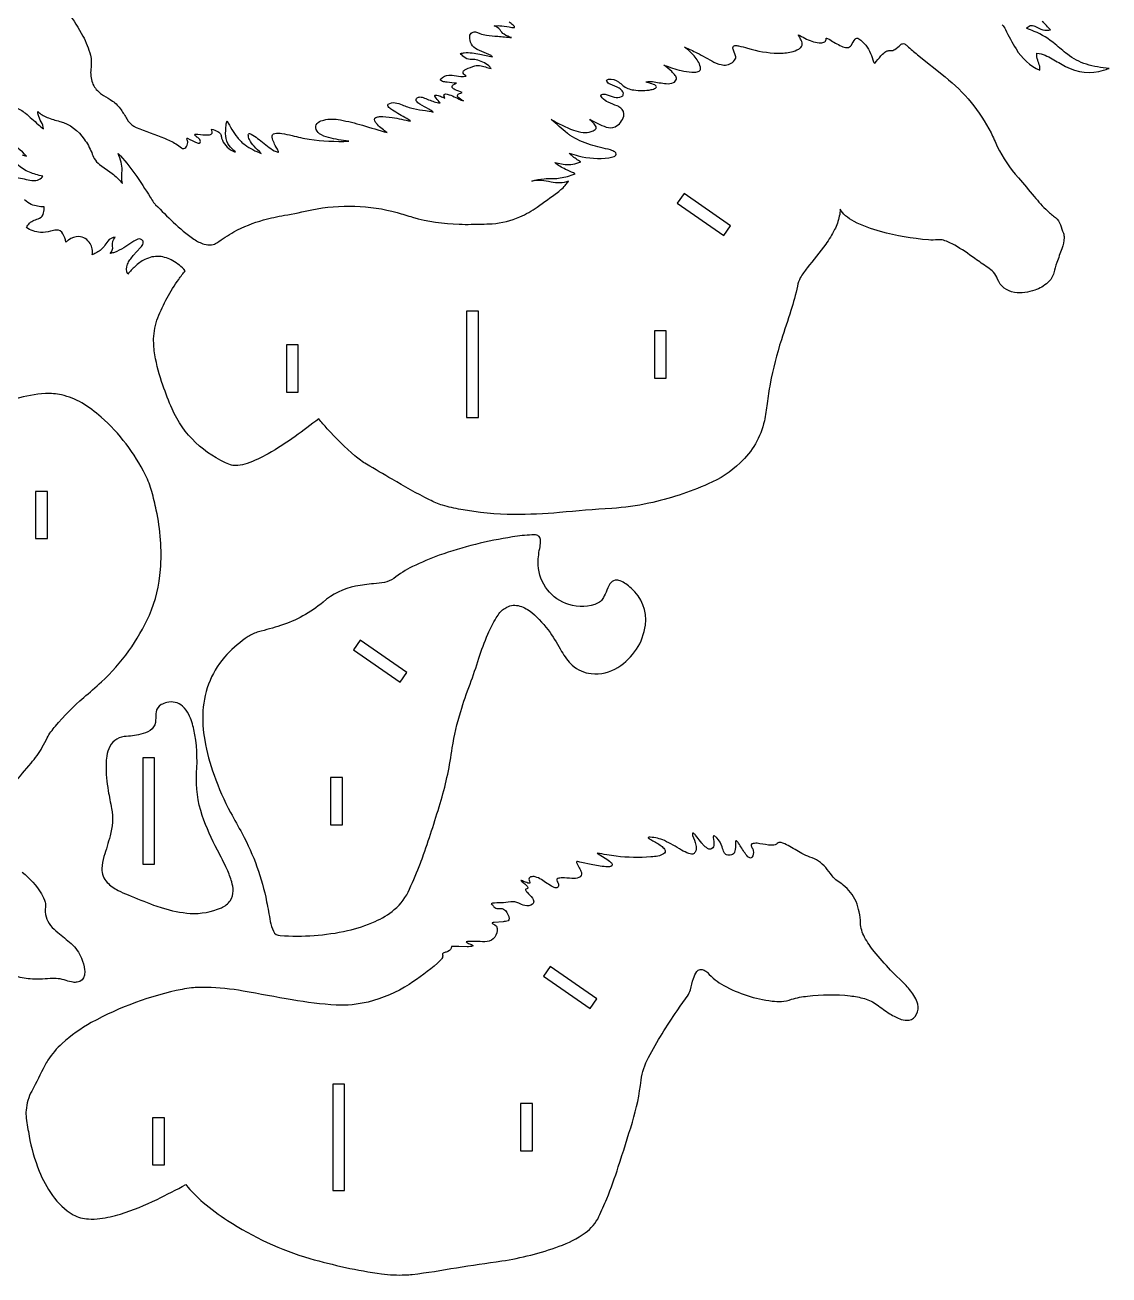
# Model space of a CAD drawing. Extents: x -349 to 884, y -1068 to 199.
# Drawn here: x 334 to 884, y -1022 to -388 of the extents above; entities that cross this region are included whole.
import ezdxf

# ---------------------------------------------------------------- set-up
doc = ezdxf.new("R2010")
doc.units = 0
doc.header["$MEASUREMENT"] = 0
doc.layers.get('0').update_dxf_attribs({"linetype": 'CONTINUOUS'})

msp = doc.modelspace()

# ---------------------------------------------------------------- linework, layer by layer
for points in [[(346.79, -370.86, -0.062914), (363.05, -393.43, -0.058332), (366.87, -403.18, -0.099164), (367.04, -410.19, 0.103533), (367.86, -417.22, 0.140257), (371.55, -422.16, 0.029737), (373.51, -423.58, -0.015987), (378.04, -426.45, -0.094122), (382.43, -430.87, -0.005943), (385.36, -435.51, 0.100119), (388.86, -439.24, 0.046237), (390.15, -439.93, 0.002267), (404.4, -445.35, -0.033131), (410.28, -448.17, -0.051798), (413.07, -450.25, 0.213799), (414.2, -450.6, 0.213799), (415.22, -449.99, 0.148099), (416.31, -447.56, 0.152188), (415.75, -445.77, -0.379491), (415.78, -445.37, -0.379491), (416.17, -445.35, 0.009174), (421, -447.71, 0.124278), (422.15, -447.82, 0.342933), (422.72, -446.98, 0.191868), (422.34, -445.97, 0.049565), (420.93, -444.74, -0.047162), (419.84, -443.68, -0.289028), (419.79, -443.44, -0.289028), (419.98, -443.3, -0.114654), (421.38, -443.23, 0.045265), (426.53, -443.63, 0.102969), (428.16, -443.26, 0.299152), (428.69, -442.12, 0.013671), (428.27, -440.69, -0.042839), (431.57, -441.94, -0.060695), (432.59, -442.67, -0.094654), (433.06, -443.42, -0.048836), (433.46, -445.3, 0.204812), (438.93, -451.75, 0.054021), (440.48, -452.26, -0.068101), (437.24, -449.02, -0.139774), (435.55, -444.24, -0.03706), (435.7, -438.61, -0.059924), (436.21, -436.5, 0.040194), (441.5, -444.91, 0.067194), (445.38, -448.75, 0.05731), (453.55, -453.02, -0.005062), (449.96, -449.38, -0.066935), (447.59, -446, -0.103195), (447.02, -443.52, -0.227352), (447.22, -443.09, -0.227352), (447.68, -442.98, -0.100671), (448.53, -443.27, -0.034787), (451.73, -445.38, -0.004583), (458.42, -450.6, 0.075387), (462.06, -452.46, 0.307112), (462.4, -452.41), (462.4, -452.23, 0.075082), (461.49, -450.43, -0.062919), (460.11, -447.66, -0.061802), (459.07, -444.81, -0.205085), (459.33, -443.56, -0.205085), (460.42, -442.89, -0.081533), (464.02, -442.89, -0.021859), (469.25, -443.99, 0.013631), (477.91, -445.84, 0.044111), (497.98, -446.84, -0.031786), (487.74, -445.01, -0.088971), (483.17, -443.03, -0.200095), (481.28, -440.05, -0.265759), (482.51, -437.25, -0.122597), (485.38, -436.07, -0.107484), (493.75, -436.01, -0.025718), (504.95, -438.72, 0.00258), (517.58, -442.46, -0.059496), (512.53, -438.38, -0.033599), (511.48, -437.06, -0.130212), (511.11, -435.75, -0.2852), (511.81, -434.82, -0.113283), (513.65, -434.34, -0.050689), (520.1, -434.78, -0.014936), (529.42, -436.67, 0.039854), (527.46, -435.29, -0.014219), (520.17, -431.05, -0.030611), (518.43, -429.73, -0.14706), (517.77, -428.62, -0.292606), (518.09, -428.04, -0.171869), (521.57, -427.28, -0.085554), (525.05, -428.34, 0.059713), (530.84, -430.22, 0.022334), (536.89, -431.31, -0.011017), (540.89, -432, 0.047823), (538.65, -430.58, -0.003144), (534.12, -428.04, -0.138174), (532.3, -426.29, -0.286144), (532.47, -425.16, -0.22972), (533.83, -424.39, -0.115476), (535.83, -424.68, -0.00288), (541.32, -426.83, 0.083657), (544.43, -427.43, -0.026016), (542.36, -425, -0.068845), (541.71, -423.89, -0.241278), (541.82, -423.53, -0.241278), (542.18, -423.4, -0.071332), (544.55, -424.01, 0.010022), (546.81, -424.91, -0.05982), (546.36, -423.71, -0.232117), (546.53, -423.07, -0.232117), (547.14, -422.81, -0.07067), (550.65, -423.84, -0.013422), (554, -425.42, 0.02514), (556.26, -426.37, -0.105502), (553.38, -424.43, -0.211263), (553.17, -423.65, -0.211263), (553.6, -422.97, -0.076334), (554.25, -422.62, 0.010483), (555.63, -422.17, -0.010249), (552.01, -420.69, -0.097064), (550.55, -419.54, -0.316137), (550.62, -418.62, -0.122688), (551.4, -417.97, -0.016417), (552.68, -417.42, -0.009987), (547.91, -416.92, -0.019581), (545.56, -416.5, -0.220645), (544.62, -415.8, -0.321581), (544.75, -415.19, -0.181691), (548.75, -413.32, -0.054661), (550.46, -413.32, 0.01004), (554.93, -413.92, 0.074015), (557.65, -413.78, -0.107867), (556.18, -412.31, -0.28628), (556.32, -411.12, -0.120918), (557.55, -410.28, -0.032746), (562.09, -408.54, -0.098557), (564.44, -408.47, -0.049338), (567.37, -409.14, 0.016745), (570.28, -409.99, 0.079377), (569.11, -408.63, 0.120699), (562.73, -405.52, 0.046), (559.63, -405.3, -0.177181), (556.37, -404.05, -0.030727), (554.74, -402.36, -0.06712), (556.68, -401.9, -0.06669), (564.56, -402.59, -0.0055), (570.96, -404.07, 0.17931), (570.56, -403.6, 0.055045), (569.19, -402.76), (563.25, -400.29, -0.30139), (559.42, -393.58, -0.228758), (560.66, -391.68, -0.228758), (562.91, -391.46, -0.04985), (564.53, -392.13, 0.05598), (567.87, -393.07, 0.019248), (573.64, -393.57, -0.005348), (580.68, -394.25, -0.079875), (576.85, -392.56, -0.10428), (574.84, -390.31, 0.147189), (571.85, -388.27, -0.057069), (575.74, -388.26, -0.017), (580.74, -389.06, 0.051443), (581.94, -389.12, 0.29632), (582.17, -388.94, 0.29632), (582.1, -388.66, 0.037765), (581.5, -387.96, 0.028005), (579.45, -386.24, -0.167583)], [(829.79, -387.68, -0.056901), (831.38, -390.1, 0.017157), (836.78, -400.01, 0.153707), (848.91, -410.81, 0.085267), (848.79, -408.8, 0.025165), (847.77, -405.74, -0.092548), (847.37, -402.16, -0.092089), (851.61, -403.16, -0.021183), (855.09, -404.94, 0.010579), (861.94, -408.88, 0.201652), (881.19, -410.84, 0.027257), (883.98, -409.85, -0.053648), (872.48, -407.76, -0.089483), (862.84, -402.71, -0.011446), (856.66, -397.54, 0.07039), (846.03, -391.05, 0.007774), (842.06, -389.49, -0.141841), (844.03, -388.15, -0.165205), (846.29, -388.46, 0.063243), (850.45, -390.27, 0.121413), (854.36, -390.27, 0.015461), (850.12, -386.13, 0.086539)], [(328.72, -429.5, -0.072777), (333.86, -432.66, -0.014963), (340.36, -438.36, 0.011762), (342.99, -440.6, 0.165033), (341.79, -436.93, -0.068673), (340.34, -433.34, -0.044798), (340.15, -431.73, 0.102017), (344.83, -434.71, 0.02851), (351.33, -436.74, -0.17229), (363.71, -445.76, -0.056944), (367.52, -452.64, 0.022461), (368.81, -455.62, 0.094004), (371.5, -458.59), (377.89, -463.19, -0.057629), (383.08, -468.28, -0.080316), (382.92, -461.6, 0.081203), (382.42, -457.54, 0.019326), (380.95, -453.04, -0.040654), (389.38, -463.37, -0.018943), (397.19, -475.31, 0.016204), (398.95, -477.9, 0.026025), (399.97, -479.09, 0.005679), (408.92, -487.97, 0.041082), (419.4, -496.55, 0.069521), (424.65, -499.12, 0.090339), (428.41, -499.46, 0.105534), (431.05, -498.4, -0.019667), (439.75, -492.85, -0.060024), (454.78, -486.81, -0.026905), (465.34, -484.46, 0.006897), (479.35, -481.66, -0.11844), (522.59, -483.06, -0.007857), (530.43, -485.45, 0.061216), (554.05, -488.98, 0.012749), (560.12, -489.03, 0.008183), (570.8, -488.7, 0.089349), (584.93, -485.2, 0.051451), (593.68, -480.29, 0.005475), (604.04, -472.83, 0.04622), (608.29, -468.83, 0.026546), (609.56, -467.16, -0.139855), (600.7, -467.55, 0.096416), (590.97, -467.1, -0.04939), (597.16, -465.89, -0.020222), (601.73, -465.78, 0.067294), (609.03, -464.67, 0.014775), (612.89, -463.39, 0.044262), (612.19, -462.94, 0.009951), (608.05, -461.12, -0.071687), (602.55, -457.57, 0.066244), (609.64, -458.72, 0.087475), (613.86, -458.03, 0.025118), (615.85, -457.22, -0.067804), (611.27, -454.15, -0.031887), (609.99, -452.83, 0.018933), (614.55, -454.3, 0.088966), (630.11, -455.3, 0.05601), (632.74, -454.57, 0.243836), (633.7, -453.48, 0.265565), (633.12, -452.3, 0.077449), (630.94, -451.27, -0.005664), (620.72, -448.61, -0.06967), (610.42, -443.93, -0.023673), (608.99, -442.86, -0.004557), (600.69, -435.74, 0.041915), (612.1, -441.24, 0.053765), (617.05, -442.38, 0.090465), (621.04, -441.96, 0.074054), (623.08, -440.93, 0.323072), (623.56, -439.56, 0.10732), (622.12, -437.51, -0.047667), (620.41, -435.64, 0.066227), (628.73, -439.64, 0.174071), (633.2, -439.56, 0.214738), (637.59, -434.04, 0.288221), (636.07, -430, 0.073325), (634.26, -428.89, -0.014117), (629.79, -427.05, -0.085914), (626.66, -424.87, -0.162588), (626.07, -423.75, -0.318745), (626.53, -423.09, -0.128668), (628.74, -423.12, 0.008318), (632.83, -424.41, 0.159993), (636.53, -424.15, 0.2165), (637.41, -423.11, 0.2165), (637.2, -421.76, 0.132081), (635.31, -419.91, 0.032329), (630.81, -417.88, -0.154477), (628.96, -416.39, -0.348708), (629.17, -415.69, -0.119073), (629.9, -415.39, -0.186777), (634.97, -416.72, -0.02424), (637.11, -418.51, 0.130276), (642.67, -420.81, 0.086555), (651.57, -420.65, 0.079177), (653.71, -419.84, 0.209395), (654.21, -419.19, 0.239368), (653.93, -418.64, 0.058866), (652.72, -417.99, 0.019507), (649.5, -417.04, -0.098528), (648.97, -416.78, -0.344696), (649.01, -416.67, -0.099099), (652.2, -416.57, 0.019901), (659.17, -417.58, 0.117072), (662.87, -417.09, 0.234639), (664.32, -415.3, 0.197106), (663.75, -413.41, 0.052381), (661.97, -411.46, 0.00805), (658, -408.16, 0.029468), (666.84, -410.98, 0.037342), (672.26, -411.81, 0.061887), (674.9, -411.66, 0.066939), (675.98, -411.25, 0.259587), (676.63, -410.02, 0.078968), (676.55, -409.17, 0.117348), (673.37, -403.51, 0.045124), (668.54, -399.06, -0.007133), (674.77, -401.94, -0.006448), (683.4, -406.7, 0.093976), (688.44, -408.14, 0.244564), (693.93, -405.72, 0.05489), (694.51, -404.71, 0.099904), (694.6, -404.04), (693.19, -400.14, -0.22193), (693.28, -398.59, -0.196128), (694.07, -398.26, -0.064339), (695.96, -398.43, -0.026666), (700.48, -399.63, 0.066541), (715.9, -402.17, 0.058147), (722.72, -401.52, 0.066933), (726.45, -400.05, 0.052889), (727.59, -399.17, 0.177309), (728.21, -397.58, 0.128837), (727.42, -395, 0.030513), (726.45, -393.38, -0.149309), (726.28, -392.88), (726.34, -392.85, -0.090468), (727.05, -393.11, 0.059637), (734.01, -396.36, 0.067073), (737.68, -396.92, 0.123993), (739.65, -396.31, 0.247423), (740.38, -394.73, -0.229917), (740.44, -394.56, -0.229917), (740.62, -394.51, -0.073207), (742.2, -395.23, 0.031881), (748.09, -398.57, 0.087428), (751.01, -399.33, 0.272888), (753.19, -398.03, -0.050638), (755.08, -394.99, -0.362895), (757, -394.82, -0.145694), (762.94, -402.22, -0.03621), (764.46, -406.59, 0.158397), (764.85, -407.21, 0.239956), (764.97, -407.19, 0.074776), (765.82, -406.38, -0.031743), (769.07, -402.59, -0.091313), (771.35, -401.02, -0.139638), (773.15, -400.85, 0.152268), (775.21, -400.24, 0.029793), (778.11, -397.89, -0.159218), (779.61, -397.26, -0.174642), (780.54, -397.6, -0.036969), (781.62, -398.53, 0.01141), (786.71, -402.91), (800.74, -414.17, -0.107946), (824.09, -442.62, -0.009201), (827.28, -449.53, 0.073486), (837.95, -465.4, -0.012013), (845.98, -474.92, 0.024763), (852.71, -482.21, 0.033991), (856.87, -485.64, -0.154685), (859.32, -489.25, 0.043706), (860.87, -493.54, -0.0794), (861.19, -495.74, -0.082539), (860.03, -501.39, -0.004752), (857.44, -508.44, 0.033135), (855.98, -513.69, -0.147564), (852.91, -518.61, -0.103872), (846.32, -522.41, -0.115712), (835.98, -523.64, -0.26364), (827.39, -516.82, 0.089938), (825.33, -513.31, 0.03932), (822.41, -510.93, 0.002907), (815.88, -506.43, 0.03057), (805.68, -499.65, 0.052566), (799.93, -497.13, 0.100819), (796.99, -496.86, -0.042068), (792.28, -496.94, -0.043879), (768.02, -492.73, -0.046563), (754.55, -487.58, -0.052273), (750.19, -484.65, -0.0785), (747.46, -481.33, -0.062835), (747.06, -484.88, -0.062242), (744.67, -491.72, -0.042795), (740.14, -499.15, -0.010913), (730.76, -511.14, 0.039162), (727.27, -516.19, 0.086462), (725.81, -520.42, -0.02138), (722.48, -532.84, -0.003614), (717.65, -547.68, 0.033184), (711.94, -569.97, 0.013673), (710.47, -580, -0.018991), (709.03, -588.81, -0.153249), (696.67, -610.19, -0.086144), (680.54, -620.82, -0.048038), (650.4, -630.67, -0.039046), (631.56, -633.23, 0.008145), (605, -635.36, -0.020962), (581.77, -636.36, -0.042897), (554.89, -633.81, -0.018722), (545.61, -631.67, -0.048142), (539.02, -628.88, -0.019077), (520.01, -618.45, 0.001032), (507.02, -610.83, -0.043197), (501.18, -606.61, -0.030113), (487.09, -592.8, -0.012571), (482.82, -587.8, -0.002815), (470.76, -596.72, -0.021314), (457.08, -605.54, -0.047162), (446.49, -610.45, -0.050786), (441.64, -611.48, -0.052064), (439.15, -611.39, -0.046848), (437.89, -611.06, -0.198745), (408.3, -582.74, -0.010922), (403.6, -570.67, -0.041752), (399.58, -555.28, -0.038533), (398.94, -547.09, -0.085414), (401.11, -536.48, -0.063073), (411.7, -516.96, -0.013881), (415, -512.56, 0.07033), (408.74, -507.48, 0.106415), (401.83, -505.33, 0.137204), (394.54, -506.9, 0.070326), (389.49, -510.41, 0.03528), (385.81, -514.31, -0.214482), (385.71, -509.32, -0.056294), (386.95, -507.04, -0.029293), (388.59, -504.93), (392.33, -500.77, 0.095743), (393.64, -498.66, 0.36151), (392.88, -496.92, 0.062459), (391.65, -496.43, 0.092579), (388.88, -497.59), (383.81, -500.91, -0.058763), (379.11, -503.25, -0.0408), (376.92, -503.8, 0.228695), (378.15, -500.09, -0.208857), (379.44, -495.5, 0.20458), (375.65, -497.59, -0.01701), (373.77, -500.36, -0.107431), (369.47, -503.7, -0.022426), (367.68, -504.53, 0.218715), (366.7, -498.74, 0.242778), (360.96, -495.22, 0.17123), (355.72, -497.01, 0.034257), (354.44, -498.09, 0.079502), (352.9, -493.77, 0.288433), (349.63, -491.91, 0.058542), (346.61, -492.47, -0.070213), (341.55, -493.14, -0.147243), (334.34, -490.58, -0.18119), (338.3, -486.98, 0.021513), (341.05, -485.94, 0.230608), (343.1, -483.26, 0.065098), (343.36, -480.16, -0.10231), (336.85, -478.95, -0.091677), (333.46, -476.6, -0.024327)], [(332.13, -453.8, -0.037766), (334.4, -454.49, 0.165958), (324.6, -448, 0.039609)], [(327.4, -464.99, -0.026015), (335.2, -466.43, 0.066043), (339.13, -466.71, 0.154769), (341.99, -465.4, 0.064922), (342.64, -464.56, -0.045628), (335.88, -462.58, -0.090478), (329.74, -458.6, 0.149479)], [(328.04, -772.96, -0.004557), (336.75, -762.59, 0.037227), (342.43, -754.53, 0.008732), (344.91, -749.74, -0.052443), (349.05, -743.81, -0.035685), (363.45, -729.26, 0.007366), (372.45, -721.37, 0.100939), (396.78, -687.45, 0.086348), (402.41, -664.32, 0.073144), (400.31, -634.14, 0.010543), (398.04, -624.71, 0.048035), (394.8, -616.36, 0.095773), (372.33, -586.86, 0.045482), (362.51, -579.73, 0.068779), (352.23, -575.59, 0.067732), (343.97, -574.98, 0.058941), (329.01, -577.67, 0.062858)], [(332.22, -818.01, -0.086175), (342.04, -828.89, -0.060101), (343.94, -833.18, -0.109677), (344.06, -835.61, 0.219927), (346.65, -844.98, 0.048294), (350.29, -848.57, -0.012089), (357.12, -854.22, -0.115383), (362.25, -861.65, -0.073579), (363.89, -867.52, -0.053856), (363.85, -870.3, -0.324925), (360.2, -873.79, -0.083231), (358.09, -873.81, -0.057779), (354.6, -872.94, 0.099288), (346.37, -871.89, -0.047626), (336.24, -872.16, -0.057275), (328.26, -870.53, -0.071349)]]:
    msp.add_lwpolyline(points, format="xyb")
for points in [[(691.9, -489.84), (668.24, -473.42), (664.82, -478.34), (688.47, -494.77)], [(563.85, -533.15), (557.85, -533.15), (557.85, -587.15), (563.85, -587.15)], [(659.19, -543.08), (653.19, -543.08), (653.19, -567.08), (659.19, -567.08)], [(472.36, -550.27), (466.36, -550.27), (466.36, -574.27), (472.36, -574.27)], [(345.05, -624.61), (339.05, -624.61), (339.05, -648.61), (345.05, -648.61)], [(527.49, -716.61), (503.83, -700.18), (500.41, -705.11), (524.07, -721.53)], [(399.44, -759.92), (393.44, -759.92), (393.44, -813.92), (399.44, -813.92)], [(494.79, -769.85), (488.79, -769.85), (488.79, -793.85), (494.79, -793.85)], [(623.95, -882.18), (600.3, -865.75), (596.87, -870.68), (620.53, -887.11)], [(495.9, -925.49), (489.9, -925.49), (489.9, -979.49), (495.9, -979.49)], [(591.25, -935.42), (585.25, -935.42), (585.25, -959.42), (591.25, -959.42)], [(404.42, -942.6), (398.42, -942.6), (398.42, -966.6), (404.42, -966.6)]]:
    msp.add_lwpolyline(points, close=True)
for points in [[(463.19, -850.07, 0.072264), (497.39, -847.61, 0.047753), (511.38, -843, 0.064886), (521.14, -836.96, 0.117517), (528.88, -826.51, 0.011721), (534.44, -813.41, 0.012053), (536.03, -808.98, 0.009963), (544.93, -781.35, 0.037527), (550.56, -754.81, -0.038293), (554.84, -736.34, -0.01863), (559.58, -722.5, 0.011037), (564.06, -709.33, -0.021347), (568.64, -697.05, -0.03243), (572.9, -688.87, -0.016405), (574.71, -686.16, -0.075563), (576.1, -684.79, -0.031378), (578.28, -683.32, -0.190134), (584.84, -682.81, -0.09782), (590.96, -686.18, -0.065394), (600.19, -696.3, -0.027881), (606.05, -705.84, 0.072235), (611.5, -712.91, 0.162603), (621.11, -717.11, 0.171115), (634.67, -713.96, 0.224877), (648.64, -692.45, 0.249741), (641.33, -673.73, 0.0873), (635.83, -670, 0.1295), (633.22, -669.75, 0.198527), (630.64, -671.63, 0.058333), (628.64, -675.77, -0.036337), (626.74, -679.45, -0.123302), (624.64, -681.27, -0.189055), (609.82, -682.07, -0.314227), (594.15, -662.05, -0.058388), (594.97, -653.64, 0.022023), (595.39, -650.13, 0.123929), (595.02, -648.01, 0.213697), (593.46, -646.85, 0.084229), (591.03, -646.73, 0.036422), (581.17, -647.75, 0.047633), (543.94, -657.07, 0.024408), (530.34, -662.78, 0.054441), (520.85, -668.87, -0.112447), (516.08, -670.8, -0.026486), (510.65, -671.49, 0.024341), (501.49, -672.76, 0.125931), (484.96, -680.85, -0.10019), (463.39, -692.73, -0.0073), (452.22, -695.95, 0.075943), (446.95, -698.33, 0.055354), (436.18, -707.35, 0.175774), (424.01, -736.05, 0.062316), (424.86, -750.93, 0.045721), (429.61, -768.67, 0.035571), (438.04, -787.69, 0.007222), (443.92, -798.34, -0.072809), (456.32, -832.95, -0.012943), (458.12, -842.92, 0.059033), (459.77, -847.92, 0.296736)], [(403.34, -836.05, 0.058555), (417.55, -838.84, 0.118506), (433.34, -836.02, 0.128937), (437.83, -832.42, 0.159848), (439.3, -827.35, 0.079947), (438.59, -822.89, 0.036076), (436.22, -816.52, 0.013106), (431.33, -806.74, -0.034976), (423.67, -789.23, -0.099002), (420.75, -767.53, 0.06898), (419.42, -745.53, 0.055017), (416.78, -737.87, 0.080198), (413.66, -733.65, 0.256615), (405.68, -731.83, 0.05403), (402.78, -732.89, 0.23893), (400.16, -736.71, 0.047172), (400.05, -739.33, -0.02426), (399.85, -741.93, -0.20853), (397.21, -745.96, -0.087752), (392.39, -747.93, -0.034011), (384, -749.12, 0.286063), (376.16, -755.38, 0.066283), (375.02, -760.16, 0.028488), (374.8, -763.38, 0.045011), (375.89, -776.63, 0.006816), (377.62, -785.64, -0.110046), (376.88, -799.48, -0.005915), (373.73, -809.99, 0.06482), (372.63, -816.12, 0.195097), (375.36, -823.14, 0.082442), (380.89, -827.18, 0.029957), (385.97, -829.45, 0.009084), (398.92, -834.61, 0.013652)], [(547.53, -858.49, 0.076132), (545.98, -859.01, 0.093198), (545.58, -859.37, -0.016424), (545.76, -860.46, -0.148414), (545.07, -862.09, -0.068118), (543.04, -864.16, -0.03399), (528.72, -874.9, -0.079292), (507.82, -883.87, -0.068566), (491.67, -885.48, -0.025964), (469.27, -882.78, -0.002322), (444.37, -878.28, 0.034656), (425.79, -876.42, 0.024545), (418.23, -876.67, 0.029396), (413.47, -877.43, 0.075717), (367.31, -894.31, 0.053497), (352.46, -904.93, 0.062331), (345.28, -913.31, 0.023049), (343.69, -916.07, -0.005308), (337.08, -929.04, 0.09748), (334.17, -938.8, 0.045474), (334.31, -942.89, 0.005894), (335.72, -951.88, 0.047135), (340.84, -969.67, 0.055653), (347.56, -982.05, 0.102248), (358.12, -991.84, 0.115963), (365.8, -994.01, 0.053289), (371.7, -993.79, 0.043685), (382.09, -991.5, 0.03948), (400.69, -984.06, 0.006076), (415.34, -976.56, 0.048254), (424.15, -985.59, 0.033554), (436.52, -994.77, 0.074603), (478.26, -1014.03, 0.035582), (514.69, -1021.86, 0.039532), (526.71, -1022.41, 0.016038), (530.26, -1022.14, 0.014691), (552.66, -1018.73, -0.002905), (575.65, -1015.33, 0.047786), (604.86, -1007.89, 0.062335), (618.05, -1001.1, 0.123282), (625.04, -992.82, -0.001586), (628.99, -983.78, 0.021783), (634.86, -967.47, 0.00344), (642.04, -944.82, 0.042828), (646.45, -923.57, -0.085534), (650.21, -912.01, -0.031398), (664.74, -888.33, -0.018411), (669.98, -880.83, 0.076491), (671.45, -877.61, -0.024282), (672.96, -871.92, -0.064319), (674.65, -868.42, -0.379763), (678.53, -867.72, -0.08303), (680.11, -868.93, 0.083248), (688.36, -875.41, 0.094489), (712.96, -883.39, 0.031582), (717.65, -883.59, 0.081068), (722.83, -882.49, -0.049948), (730.95, -880.86, -0.059277), (752.54, -880.69, -0.03501), (759.84, -882.13, -0.088536), (766.22, -885.27, 0.016445), (772.73, -889.84, 0.04828), (778.5, -892.66, 0.121653), (782.53, -893.07, 0.229564), (786.24, -890.08, 0.183065), (786.86, -884.94, 0.0741), (785.42, -881.36, 0.059792), (780.92, -875.46), (773.11, -867.64, -0.0213), (764.73, -858.2, -0.039031), (759.89, -850.94, -0.112713), (757.79, -843.64, 0.094463), (755.58, -832.88, 0.125873), (749.01, -824.46, 0.016223), (745.98, -822.35, -0.066013), (743.39, -819.73, 0.01062), (740.15, -815.62, 0.136438), (732.14, -810.26, -0.042034), (728.01, -808.44, -0.003411), (721.14, -804.46, 0.056186), (717.5, -802.91, 0.160148), (715.98, -803.03, 0.062055), (715.13, -803.76, -0.147745), (713.81, -804.24, -0.070947), (711.04, -804.17, 0.014607), (705.33, -803.29, 0.094946), (702.67, -803.61, 0.390923), (702.23, -804.53, 0.008582), (703.1, -806.12, -0.202753), (703.11, -809.71, -0.082892), (702.58, -810.5, -0.346584), (701.27, -810.55, -0.087643), (699.18, -808.35, -0.007904), (695.91, -803.19, 0.047363), (694.91, -802.02, 0.2427), (694.71, -801.95, 0.2427), (694.54, -802.07, 0.155923), (694.39, -802.57, -0.072956), (693.92, -807.72, -0.252635), (692.33, -809.16, -0.148037), (689.86, -809.16, -0.190621), (688.58, -807.9, -0.049039), (687.64, -805.13, 0.118229), (684.84, -800.44, 0.045189), (683.61, -799.47, 0.256837), (683.32, -799.41, 0.256837), (683.12, -799.62, 0.145095), (683.05, -800.27, -0.0693), (683.34, -804.39, -0.348708), (681.58, -806.27, -0.101232), (680.86, -806.19, -0.107127), (678.45, -804.51, -0.031104), (677.23, -803.17), (674.08, -799.16, 0.091426), (673, -798.2), (672.72, -798.1, 0.368614), (672.51, -798.2, 0.174258), (672.61, -799.35, -0.047006), (674.21, -804.19, -0.116156), (674.17, -807.02, -0.111524), (673.33, -808.48, -0.202276), (672.07, -808.8, -0.084631), (670.64, -808.48, -0.053158), (666.94, -806.68, 0.021069), (658.23, -801.92, 0.097974), (651.09, -800.19, 0.046478), (650.1, -800.26, 0.304816), (649.98, -800.37, 0.304816), (650.04, -800.52, 0.083232), (651.83, -801.66, -0.039797), (656.66, -804.6, -0.068475), (658.26, -806.21, -0.184607), (658.59, -807.8, -0.196105), (657.88, -808.63, -0.108737), (655, -809.77, -0.029417), (651.4, -810.17, -0.051401), (633.84, -809.83, -0.00382), (624.08, -808.31), (628.27, -810.77, -0.025101), (631.12, -812.96, -0.191766), (631.75, -814.24, -0.334717), (631.14, -815, -0.088246), (629.51, -815.18, -0.045636), (621.92, -814.27), (615.36, -812.87, 0.050123), (614.12, -812.56, 0.296607), (613.6, -812.79, 0.237445), (613.61, -813.08, 0.03707), (615.07, -815.72, -0.06452), (616.12, -818.1, -0.374256), (614.88, -820.68, -0.103758), (611.24, -821.12, 0.009873), (606.33, -820.84, 0.08094), (604.13, -821.16, 0.382509), (603.63, -822.06, 0.1329), (604.09, -823.15, -0.177903), (604.56, -824.92, -0.382249), (603.17, -825.92, -0.109446), (601.63, -825.44, -0.016421), (595.81, -821.68, 0.076312), (592.73, -820.3, 0.118378), (590.35, -820.36, 0.21275), (589.62, -820.98, 0.21275), (589.6, -821.93, -0.042655), (590.02, -823.21, -0.239405), (589.94, -823.45, -0.239405), (589.71, -823.53, -0.104364), (588.34, -823.21, -0.016046), (586.2, -822.37), (585.69, -822.2, 0.130329), (585.4, -822.18, 0.060077), (586.91, -823.46, -0.047521), (588.62, -825.08, -0.095121), (588.95, -825.79, -0.233333), (588.82, -826.18, -0.083157), (587.91, -826.58, 0.325417), (587.76, -826.97, 0.12873), (588.59, -828.15, -0.041512), (591.26, -831.13, -0.121018), (591.91, -832.7, -0.244255), (591.29, -834.11, -0.249892), (587.35, -834.93, -0.054088), (584.29, -833.63, 0.121104), (580.25, -832.96, -0.040384), (575.25, -833.53, 0.018474), (570.98, -833.7, 0.138604), (570.34, -833.93, 0.294899), (570.61, -834.27, -0.108196), (571.73, -835.5, 0.222845), (573.83, -836.45), (575.31, -836.34, -0.212445), (577.63, -837.47, -0.162122), (579.38, -841.58, -0.309854), (578.86, -842.59, -0.076555), (576.34, -843.11), (571.78, -843.41, 0.046576), (570.94, -843.62, 0.190099), (570.79, -843.75, 0.180846), (571.14, -844.11, -0.375611), (573.43, -847.61, -0.395697), (567.02, -853.28, 0.020451), (562.6, -853.21, 0.021912), (559.05, -853.12, 0.058989), (557.68, -853.37, 0.219866), (558.25, -853.86, 0.02016), (560.29, -854.64, -0.149389), (561.13, -855.4, -0.08381), (558.1, -855.82), (553.94, -855.66, -0.012598), (550.15, -855.71, -0.293727), (548.37, -858.19, -0.050578)]]:
    msp.add_lwpolyline(points, format="xyb", close=True)

doc.saveas('drawing.dxf')
